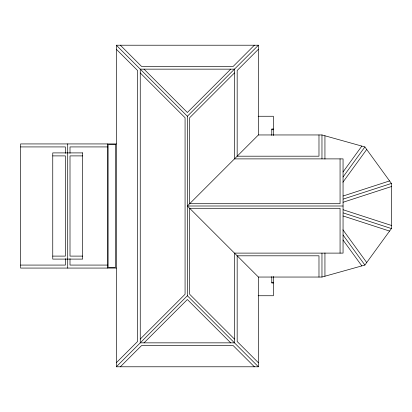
<?xml version="1.0" encoding="UTF-8"?>
<svg xmlns="http://www.w3.org/2000/svg" width="412" height="412" viewBox="0 0 412 412"><rect width="100%" height="100%" fill="white"/><g stroke="black" fill="none" stroke-linecap="round" stroke-linejoin="round"><path stroke-width="0.62" d="M343.021 172L361.844 146.09M343.047 176.99L364.883 146.94L391.4 183.443L391.4 228.557L364.883 265.06L321.968 277.044L258.406 277.044L187.362 206L258.406 134.956L258.406 45.217L116.323 45.217L116.323 366.783L258.406 366.783L258.406 277.044M342.933 182.186L366.711 149.458M254.379 45.217L233.146 66.456L141.584 66.456L120.345 45.217M230.71 69.149L187.362 112.497L144.02 69.149M258.406 366.783L187.362 295.739L187.362 116.261L258.406 45.217M234.474 72.919L189.654 117.739L189.654 203.708L340.065 203.708L340.065 158.888M258.406 49.244L237.168 70.483L237.168 156.194L318.981 156.194L318.981 134.956M116.323 362.756L137.557 341.517L137.557 70.483L116.323 49.244M140.25 339.081L185.07 294.261L185.07 117.739L140.25 72.919M116.323 366.783L187.362 295.739M144.02 342.851L187.362 299.503L230.71 342.851M120.345 366.783L141.584 345.544L233.146 345.544L254.379 366.783M343.16 195.999L389.567 180.919M343.289 199.073L391.4 183.443M343.098 202.251L391.4 186.559M258.154 116.261L273.362 116.261L273.362 135.553M273.362 128.977L271.776 128.977L271.776 135.368M271.776 129.723L273.362 129.723M258.406 134.956L321.968 134.956L364.883 146.94M116.323 143.932L20.6 143.932L20.6 268.068L116.323 268.068M20.6 146.924L65.42 146.924L65.42 153.331M107.347 146.924L70.004 146.924L70.004 153.331M52.757 155.896L65.42 155.896L65.42 256.104L52.757 256.104M82.668 155.896L70.004 155.896L70.004 256.104L82.668 256.104M187.362 206L343.057 206M20.6 265.076L65.42 265.076L65.42 258.669M107.347 265.076L70.004 265.076L70.004 258.669M271.776 282.277L273.362 282.277M273.362 283.023L271.776 283.023L271.776 276.632M258.154 295.739L273.362 295.739L273.362 276.447M343.114 209.754L391.4 225.441M343.289 212.927L391.4 228.557M343.088 215.976L389.567 231.081M116.323 45.217L187.362 116.261M258.406 362.756L237.168 341.517L237.168 255.806L318.981 255.806L318.981 277.044M234.474 339.081L189.654 294.261L189.654 208.292L340.065 208.292L340.065 253.112M342.944 229.829L366.711 262.542M343.047 235.01L364.883 265.06M343.016 239.99L361.844 265.91M324.939 135.785L324.939 159.047M324.939 252.953L324.939 276.215M321.968 134.956L321.968 158.888M321.968 253.112L321.968 277.044M107.347 143.932L107.347 268.068M67.712 143.932L67.712 259.096M67.712 259.251L67.712 268.068M234.474 69.149L140.25 69.149L140.25 342.851L234.474 342.851L234.474 253.112L343.057 253.112L343.057 158.888L234.474 158.888L234.474 69.149M115.566 144.689L108.104 144.689L108.104 267.311L115.566 267.311L115.566 144.689M82.668 152.903L52.757 152.903L52.757 259.096L82.668 259.096L82.668 152.903"/></g></svg>
